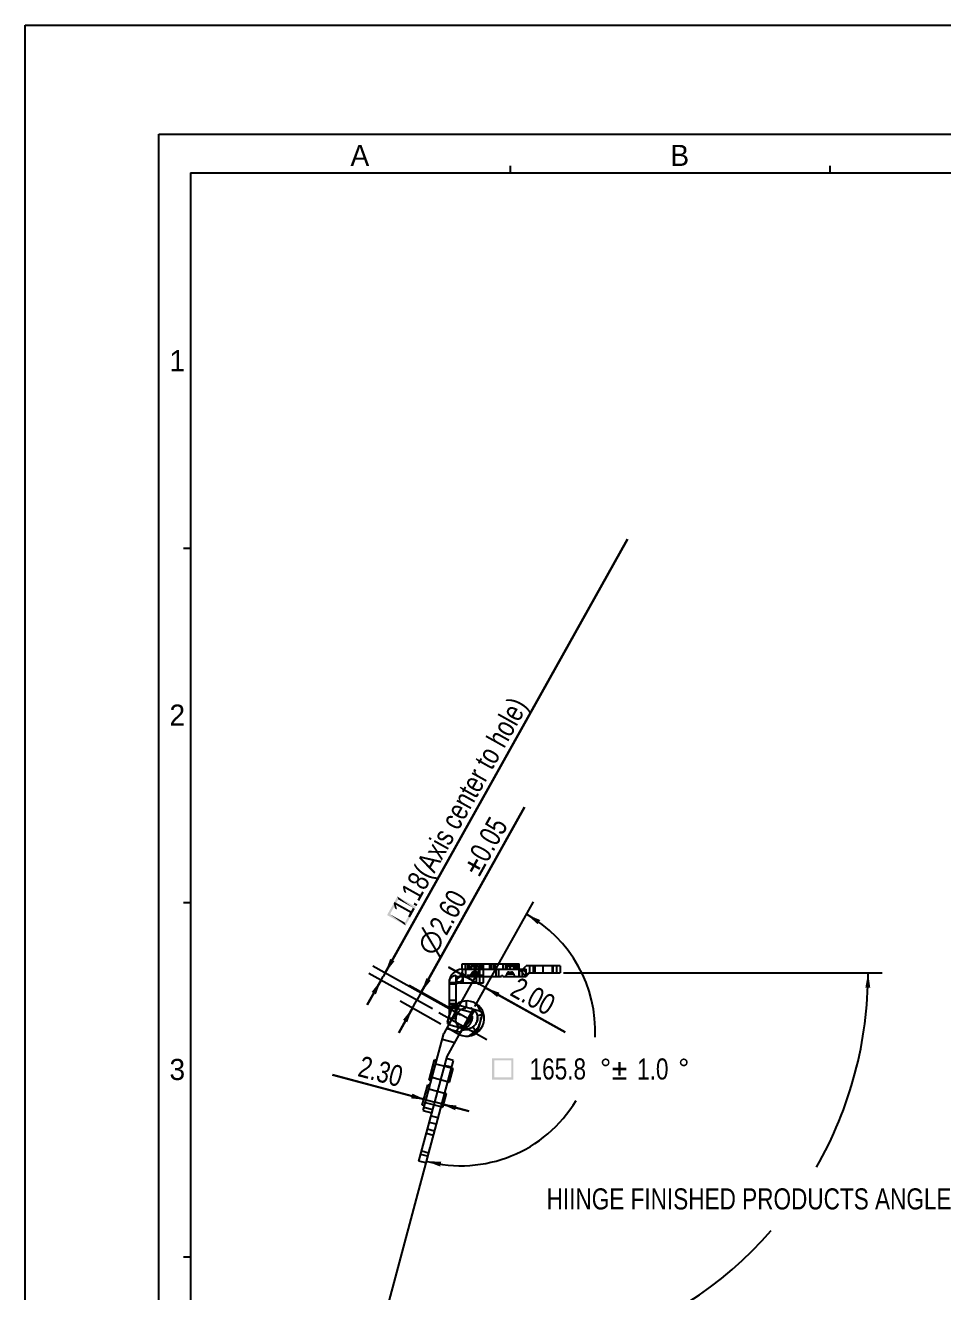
# Model space of a CAD drawing. Header units: millimetres. Extents: x 0 to 420, y 0 to 297.
# Drawn here: x 0 to 130.5, y 116.9 to 297 of the extents above; entities that cross this region are included whole.
import ezdxf
from ezdxf.enums import TextEntityAlignment as Align

# ---------------------------------------------------------------- set-up
doc = ezdxf.new("R2010")
doc.units = ezdxf.units.MM
doc.header["$LTSCALE"] = 23.1
doc.linetypes.add('CENTER', pattern=[0.6, 0.375, -0.075, 0.075, -0.075])
doc.linetypes.add('HIDDEN', pattern=[0.2, 0.1, -0.1])
doc.layers.get('0').update_dxf_attribs({"linetype": 'CONTINUOUS'})
doc.layers.add('02___PRT_ALL_AXES', color=7, linetype='CONTINUOUS')
doc.layers.add('ASSEM_MEM', color=7, linetype='CONTINUOUS')
doc.styles.get("Standard").update_dxf_attribs({"font": 'txt', "width": 0.8})
doc.styles.add('TEXTSTYLE_2', font='txt')
doc.styles.add('TEXTSTYLE_3', font='symbol_asme.ttf')
doc.dimstyles.new('DIMSTYLE_1', dxfattribs={"dimtxt": 3, "dimasz": 2.1, "dimexe": 2, "dimexo": 1, "dimgap": 0.75, "dimtad": 1, "dimzin": 0, "dimdsep": 46, "dimtxsty": 'STANDARD', "dimblk": '_FILLED', "dimblk1": '_FILLED', "dimblk2": '_FILLED', "dimcen": 0.09, "dimazin": 0, "dimtol": 1, "dimtp": 0.05, "dimtm": 0.05, "dimtfac": 1, "dimtofl": 0, "dimtmove": 0, "dimatfit": 3, "dimldrblk": '_FILLED', "dimfxl": 1, "dimtolj": 1, "dimtzin": 0, "dimarcsym": 0})
doc.dimstyles.new('DIMSTYLE_2', dxfattribs={"dimtxt": 3, "dimasz": 2.1, "dimexe": 2, "dimexo": 1, "dimgap": 0.75, "dimtad": 1, "dimzin": 0, "dimdsep": 46, "dimtxsty": 'STANDARD', "dimblk": '_FILLED', "dimblk1": '_FILLED', "dimblk2": '_FILLED', "dimcen": 0.09, "dimazin": 0, "dimtp": 0.01, "dimtm": 0.01, "dimtfac": 1, "dimtofl": 0, "dimtmove": 0, "dimatfit": 3, "dimldrblk": '_FILLED', "dimfxl": 1, "dimtolj": 1, "dimtzin": 0, "dimarcsym": 0})
doc.dimstyles.new('DIMSTYLE_7', dxfattribs={"dimtxt": 3, "dimasz": 2.1, "dimexe": 2, "dimexo": 1, "dimgap": 1.5, "dimtad": 0, "dimtih": 1, "dimtoh": 1, "dimdec": 1, "dimzin": 0, "dimdsep": 46, "dimtxsty": 'STANDARD', "dimblk": '_FILLED', "dimblk1": '_FILLED', "dimblk2": '_FILLED', "dimcen": 0.09, "dimazin": 0, "dimtp": 0.5, "dimtm": 0.5, "dimtfac": 1, "dimtdec": 1, "dimtofl": 0, "dimtmove": 0, "dimatfit": 3, "dimldrblk": '_FILLED', "dimfxl": 1, "dimtolj": 1, "dimtzin": 0, "dimarcsym": 0})
doc.dimstyles.new('DIMSTYLE_8', dxfattribs={"dimtxt": 3, "dimasz": 2.1, "dimexe": 2, "dimexo": 1, "dimgap": 1.5, "dimtad": 0, "dimtih": 1, "dimtoh": 1, "dimdec": 1, "dimzin": 0, "dimdsep": 46, "dimtxsty": 'STANDARD', "dimblk": '_FILLED', "dimblk1": '_FILLED', "dimblk2": '_FILLED', "dimcen": 0.09, "dimazin": 0, "dimtol": 1, "dimtp": 1, "dimtm": 1, "dimtfac": 1, "dimtdec": 1, "dimtofl": 0, "dimtmove": 0, "dimatfit": 3, "dimldrblk": '_FILLED', "dimfxl": 1, "dimtolj": 1, "dimtzin": 0, "dimarcsym": 0})

# ---------------------------------------------------------------- blocks, each defined once
blk = doc.blocks.new('*D33')
at = {"color": 7, "linetype": 'CONTINUOUS'}
for p, q in [((76.58, 162.24), (121.89, 162.24)), ((56.96, 135.2), (55.6, 130.11)), ((55.6, 130.11), (49.28, 106.53))]:
    blk.add_line(p, q, dxfattribs=at)
for start, end in [(-29.7826, 0), (255, 318.8251)]:
    blk.add_arc((64.21, 162.24), 55.68, start, end, dxfattribs=at)
for points in [[(120.2, 160.13), (119.89, 162.24), (119.5, 160.15)], [(51.92, 108.3), (49.8, 108.46), (51.75, 107.62)]]:
    blk.add_solid(points, dxfattribs=at)
at = {"color": 7, "linetype": 'CONTINUOUS', "insert": (109.66, 131.59), "char_height": 3, "width": 145.1407, "attachment_point": 2, "line_spacing_factor": 0.9}
blk.add_mtext('HIINGE FINISHED PRODUCTS ANGLE IS 105{\\ftxt;\\W0.0001;\\H0.0001;\\~}{\\ftxt;\\W1.304029304;\\H3.0; }{\\ftxt;\\W0.0001;\\H0.0001;\\~}3{\\ftxt;\\W0.0001;\\H0.0001;\\~}{\\ftxt;\\W0.5494505495;\\H3.0; }{\\ftxt;\\W0.0001;\\H0.0001;\\~}', dxfattribs=at)
blk = doc.blocks.new('_FILLED')
at = {"color": 0, "linetype": 'BYBLOCK'}
blk.add_solid([(0, 0), (-1, 0.167), (-1, -0.167)], dxfattribs=at)
blk = doc.blocks.new('*D34')
at = {"color": 7, "linetype": 'CONTINUOUS'}
for p, q in [((63.96, 157.46), (72.27, 172.33)), ((57.55, 137.39), (56.96, 135.2))]:
    blk.add_line(p, q, dxfattribs=at)
for start, end in [(-2.5103, 60.81), (255, 329.0004)]:
    blk.add_arc((61.98, 153.91), 19.1, start, end, dxfattribs=at)
for points in [[(73.25, 169.75), (71.29, 170.58), (72.88, 169.16)], [(59.16, 135.37), (57.03, 135.46), (59.02, 134.69)]]:
    blk.add_solid(points, dxfattribs=at)
at = {"color": 7, "linetype": 'CONTINUOUS', "width": 0.8}
for s, p in [('165.8', (75.75, 147.07)), ('1.0', (89.26, 147.07))]:
    blk.add_text(s, height=3, dxfattribs=at).set_placement(p, align=Align.CENTER)
blk = doc.blocks.new('*D35')
at = {"color": 7, "linetype": 'CONTINUOUS'}
for p, q in [((63.71, 161.1), (60.21, 163.05)), ((60.21, 163.05), (64.58, 160.62)), ((61.75, 157.6), (64.68, 162.85)), ((63.96, 157.46), (66.43, 161.87)), ((76.79, 153.79), (64.58, 160.62)), ((65.45, 160.13), (76.79, 153.79))]:
    blk.add_line(p, q, dxfattribs=at)
at = {"color": 7, "linetype": 'CONTINUOUS', "xscale": 2.1, "yscale": 2.1, "zscale": 2.1}
for p, rotation in [((63.71, 161.1), 330.81), ((65.45, 160.13), 150.81)]:
    blk.add_blockref('_FILLED', p, dxfattribs=dict(at, rotation=rotation))
at = {"color": 7, "linetype": 'CONTINUOUS', "insert": (70.24, 161.75), "char_height": 3, "width": 9.6, "attachment_point": 1, "rotation": 330.81, "line_spacing_factor": 0.9}
blk.add_mtext('2.00', dxfattribs=at)
blk = doc.blocks.new('*D36')
at = {"color": 7, "linetype": 'CONTINUOUS'}
for p, q in [((71.03, 185.79), (55.7, 158.35)), ((56.33, 159.48), (71.03, 185.79)), ((60.39, 157.21), (54.58, 160.46)), ((53.11, 153.72), (55.7, 158.35)), ((55.06, 157.21), (53.11, 153.72)), ((59.12, 154.94), (53.32, 158.19))]:
    blk.add_line(p, q, dxfattribs=at)
at = {"color": 7, "linetype": 'CONTINUOUS', "xscale": 2.1, "yscale": 2.1, "zscale": 2.1}
for p, rotation in [((56.33, 159.48), 240.81), ((55.06, 157.21), 60.81)]:
    blk.add_blockref('_FILLED', p, dxfattribs=dict(at, rotation=rotation))
at = {"color": 7, "linetype": 'CONTINUOUS', "width": 0.8}
for s, p in [('0.05', (65.69, 177.78)), ('2.60', (59.91, 167.42))]:
    blk.add_text(s, height=3, rotation=60.81, dxfattribs=at).set_placement(p)
blk = doc.blocks.new('*D37')
at = {"color": 7, "linetype": 'CONTINUOUS'}
for p, q in [((85.64, 223.91), (50.89, 161.71)), ((51.18, 162.22), (85.64, 223.91)), ((57.94, 157.1), (48.86, 162.17)), ((61.91, 156.23), (49.43, 163.2)), ((48.65, 157.7), (50.89, 161.71)), ((50.6, 161.19), (48.65, 157.7))]:
    blk.add_line(p, q, dxfattribs=at)
at = {"color": 7, "linetype": 'CONTINUOUS', "xscale": 2.1, "yscale": 2.1, "zscale": 2.1}
for p, rotation in [((51.18, 162.22), 240.81), ((50.6, 161.19), 60.81)]:
    blk.add_blockref('_FILLED', p, dxfattribs=dict(at, rotation=rotation))
at = {"color": 7, "linetype": 'CONTINUOUS', "insert": (51.34, 170.2), "char_height": 3, "width": 95.4396, "attachment_point": 1, "rotation": 60.81, "line_spacing_factor": 0.9, "style": 'TEXTSTYLE_3'}
blk.add_mtext('{\\ftxt;\\W0.0001;\\H0.0001;\\~}{\\ftxt;\\W1.2087912088;\\H3.0; }{\\ftxt;\\W0.0001;\\H0.0001;\\~}\\ftxt;{\\W0.8;1.18}{\\W0.8;(Axis center to hole)}', dxfattribs=at)
blk = doc.blocks.new('*D38')
at = {"color": 7, "linetype": 'CONTINUOUS'}
for p, q in [((56.99, 144.18), (43.72, 147.73)), ((43.72, 147.73), (58.1, 143.88)), ((63.07, 142.55), (58.1, 143.88)), ((59.21, 143.58), (63.07, 142.55))]:
    blk.add_line(p, q, dxfattribs=at)
at = {"color": 7, "linetype": 'CONTINUOUS', "xscale": 2.1, "yscale": 2.1, "zscale": 2.1}
for p, rotation in [((56.99, 144.18), 345), ((59.21, 143.58), 165)]:
    blk.add_blockref('_FILLED', p, dxfattribs=dict(at, rotation=rotation))
at = {"color": 7, "linetype": 'CONTINUOUS', "insert": (53.96, 148.87), "char_height": 3, "width": 9.6, "attachment_point": 3, "rotation": 345, "line_spacing_factor": 0.9}
blk.add_mtext('2.30', dxfattribs=at)

msp = doc.modelspace()

# ---------------------------------------------------------------- linework, layer by layer
at = {"color": 7, "linetype": 'CONTINUOUS'}
for p, q in [((0, 0), (0, 297)), ((0, 297), (420, 297)), ((19, 15.5), (19, 281.5)), ((19, 281.5), (401, 281.5)), ((23.5, 276), (23.5, 21)), ((23.5, 276), (396, 276)), ((69, 276), (69, 277)), ((114.5, 276), (114.5, 277)), ((23.5, 222.6), (22.5, 222.6)), ((23.5, 172.2), (22.5, 172.2)), ((23.5, 121.8), (22.5, 121.8))]:
    msp.add_line(p, q, dxfattribs=at)
for points in [[(63.764, 177.741), (64.159, 178.448), (63.515, 176.576)], [(63.899, 177.264), (63.515, 176.576), (64.159, 178.448)], [(64.07, 177.57), (63.899, 177.264), (64.159, 178.448)], [(64.07, 177.57), (64.159, 178.448), (64.465, 178.278)], [(63.057, 178.136), (63.593, 177.435), (62.886, 177.83)], [(63.593, 177.435), (63.057, 178.136), (63.764, 177.741)], [(63.593, 177.435), (63.515, 176.576), (63.209, 176.747)], [(63.593, 177.435), (63.764, 177.741), (63.515, 176.576)], [(64.07, 177.57), (64.587, 176.88), (63.899, 177.264)], [(64.587, 176.88), (64.07, 177.57), (64.758, 177.186)], [(65.326, 177.797), (64.662, 175.935), (64.375, 176.096)], [(64.662, 175.935), (65.326, 177.797), (65.612, 177.637)], [(51.457, 170.457), (52.931, 173.095), (51.875, 170.575)], [(53.049, 172.678), (51.875, 170.575), (52.931, 173.095)], [(55.171, 171.492), (53.049, 172.678), (52.931, 173.095)], [(55.171, 171.492), (52.931, 173.095), (55.569, 171.621)], [(53.997, 169.389), (55.171, 171.492), (54.096, 168.983)], [(55.569, 171.621), (54.096, 168.983), (55.171, 171.492)], [(51.875, 170.575), (54.096, 168.983), (51.457, 170.457)], [(51.875, 170.575), (53.997, 169.389), (54.096, 168.983)], [(57.118, 167.909), (56.281, 166.546), (56.867, 167.774)], [(57.118, 167.909), (56.283, 166.369), (56.281, 166.546)], [(56.867, 167.774), (56.281, 166.546), (56.29, 166.742)], [(56.646, 167.019), (56.283, 166.369), (57.118, 167.909)], [(56.29, 166.742), (56.754, 167.661), (56.867, 167.774)], [(56.754, 167.661), (56.29, 166.742), (56.329, 166.946)], [(56.329, 166.946), (56.641, 167.549), (56.754, 167.661)], [(56.547, 167.426), (56.641, 167.549), (56.329, 166.946)], [(56.599, 168.776), (56.867, 167.774), (56.348, 168.641)], [(56.867, 167.774), (56.599, 168.776), (57.118, 167.909)], [(56.721, 167.153), (56.646, 167.019), (57.118, 167.909)], [(56.785, 167.268), (56.721, 167.153), (57.118, 167.909)], [(56.857, 167.353), (56.785, 167.268), (57.118, 167.909)], [(56.93, 167.438), (56.857, 167.353), (57.118, 167.909)], [(57.021, 167.512), (56.93, 167.438), (57.118, 167.909)], [(57.021, 167.512), (57.118, 167.909), (57.288, 167.99)], [(57.021, 167.512), (57.288, 167.99), (57.283, 167.667)], [(57.283, 167.667), (58.233, 165.506), (57.021, 167.512)], [(57.402, 167.7), (57.283, 167.667), (57.456, 168.021)], [(57.288, 167.99), (57.456, 168.021), (57.283, 167.667)], [(58.233, 165.506), (57.283, 167.667), (58.484, 165.641)], [(57.402, 167.7), (57.456, 168.021), (57.625, 168.053)], [(57.625, 168.053), (57.532, 167.753), (57.402, 167.7)], [(57.532, 167.753), (57.625, 168.053), (57.801, 168.055)], [(57.801, 168.055), (57.66, 167.757), (57.532, 167.753)], [(57.807, 167.75), (57.66, 167.757), (57.801, 168.055)], [(57.807, 167.75), (57.801, 168.055), (57.967, 168.037)], [(57.967, 168.037), (57.934, 167.754), (57.807, 167.75)], [(57.934, 167.754), (57.967, 168.037), (58.152, 168.009)], [(58.152, 168.009), (58.07, 167.729), (57.934, 167.754)], [(58.07, 167.729), (58.152, 168.009), (58.315, 167.943)], [(58.315, 167.943), (58.215, 167.673), (58.07, 167.729)], [(58.33, 167.609), (58.215, 167.673), (58.315, 167.943)], [(58.33, 167.609), (58.315, 167.943), (58.468, 167.857)], [(58.468, 167.857), (58.463, 167.534), (58.33, 167.609)], [(58.463, 167.534), (58.468, 167.857), (58.64, 167.761)], [(58.64, 167.761), (58.576, 167.421), (58.463, 167.534)], [(58.576, 167.421), (58.64, 167.761), (58.791, 167.627)], [(58.791, 167.627), (58.688, 167.308), (58.576, 167.421)], [(58.688, 167.308), (58.791, 167.627), (58.912, 167.484)], [(56.646, 167.019), (56.333, 166.191), (56.283, 166.369)], [(56.547, 167.426), (56.329, 166.946), (56.376, 167.12)], [(56.646, 167.019), (56.609, 166.864), (56.333, 166.191)], [(56.609, 166.864), (56.583, 166.728), (56.333, 166.191)], [(56.333, 166.191), (56.583, 166.728), (56.566, 166.562)], [(56.566, 166.562), (56.403, 166.001), (56.333, 166.191)], [(56.376, 167.12), (56.453, 167.303), (56.547, 167.426)], [(56.566, 166.562), (56.578, 166.405), (56.403, 166.001)], [(56.403, 166.001), (56.578, 166.405), (56.621, 166.256)], [(56.621, 166.256), (56.483, 165.831), (56.403, 166.001)], [(56.483, 165.831), (56.621, 166.256), (56.673, 166.126)], [(56.673, 166.126), (56.594, 165.669), (56.483, 165.831)], [(56.673, 166.126), (56.745, 165.985), (56.594, 165.669)], [(56.594, 165.669), (56.745, 165.985), (56.817, 165.845)], [(56.817, 165.845), (56.715, 165.526), (56.594, 165.669)], [(56.715, 165.526), (56.817, 165.845), (56.93, 165.732)], [(56.93, 165.732), (56.865, 165.392), (56.715, 165.526)], [(56.865, 165.392), (56.93, 165.732), (57.053, 165.638)], [(59.225, 166.607), (58.388, 165.244), (58.86, 166.134)], [(58.388, 165.244), (59.225, 166.607), (58.639, 165.379)], [(58.785, 166), (58.86, 166.134), (58.388, 165.244)], [(58.732, 165.904), (58.785, 166), (58.388, 165.244)], [(58.649, 165.8), (58.732, 165.904), (58.388, 165.244)], [(58.576, 165.715), (58.649, 165.8), (58.388, 165.244)], [(58.484, 165.641), (58.576, 165.715), (58.388, 165.244)], [(58.639, 165.379), (59.225, 166.607), (59.216, 166.411)], [(59.216, 166.411), (58.752, 165.492), (58.639, 165.379)], [(58.912, 167.484), (58.771, 167.187), (58.688, 167.308)], [(58.752, 165.492), (59.216, 166.411), (59.188, 166.226)], [(59.188, 166.226), (58.865, 165.604), (58.752, 165.492)], [(58.843, 167.046), (58.771, 167.187), (58.912, 167.484)], [(58.843, 167.046), (58.912, 167.484), (59.022, 167.322)], [(59.022, 167.322), (58.885, 166.897), (58.843, 167.046)], [(59.204, 166.794), (58.86, 166.134), (58.896, 166.289)], [(58.86, 166.134), (59.204, 166.794), (59.225, 166.607)], [(58.959, 165.727), (58.865, 165.604), (59.188, 166.226)], [(58.885, 166.897), (59.022, 167.322), (59.103, 167.152)], [(59.103, 167.152), (58.927, 166.748), (58.885, 166.897)], [(58.896, 166.289), (58.933, 166.444), (59.183, 166.981)], [(58.896, 166.289), (59.183, 166.981), (59.204, 166.794)], [(58.94, 166.591), (58.927, 166.748), (59.103, 167.152)], [(59.183, 166.981), (58.933, 166.444), (58.94, 166.591)], [(58.94, 166.591), (59.103, 167.152), (59.183, 166.981)], [(59.034, 165.861), (58.959, 165.727), (59.188, 166.226)], [(59.034, 165.861), (59.188, 166.226), (59.13, 166.033)], [(57.053, 165.638), (57.037, 165.296), (56.865, 165.392)], [(57.037, 165.296), (57.053, 165.638), (57.176, 165.544)], [(57.176, 165.544), (57.19, 165.21), (57.037, 165.296)], [(57.176, 165.544), (57.302, 165.499), (57.19, 165.21)], [(57.19, 165.21), (57.302, 165.499), (57.446, 165.444)], [(57.446, 165.444), (57.365, 165.163), (57.19, 165.21)], [(57.365, 165.163), (57.446, 165.444), (57.582, 165.418)], [(57.582, 165.418), (57.539, 165.116), (57.365, 165.163)], [(57.539, 165.116), (57.582, 165.418), (57.699, 165.403)], [(57.699, 165.403), (57.705, 165.098), (57.539, 165.116)], [(57.699, 165.403), (57.846, 165.396), (57.705, 165.098)], [(57.705, 165.098), (57.846, 165.396), (57.984, 165.419)], [(57.984, 165.419), (57.892, 165.119), (57.705, 165.098)], [(57.892, 165.119), (57.984, 165.419), (58.103, 165.453)], [(58.103, 165.453), (58.049, 165.132), (57.892, 165.119)], [(58.103, 165.453), (58.233, 165.506), (58.049, 165.132)], [(58.228, 165.182), (58.049, 165.132), (58.233, 165.506)], [(58.484, 165.641), (58.228, 165.182), (58.233, 165.506)], [(58.484, 165.641), (58.388, 165.244), (58.228, 165.182)], [(58.639, 165.379), (58.888, 164.387), (58.388, 165.244)], [(58.888, 164.387), (58.639, 165.379), (59.15, 164.542)], [(66.407, 150.093), (69.429, 150.093), (66.713, 149.786)], [(66.713, 149.786), (66.407, 147.071), (66.407, 150.093)], [(66.713, 149.786), (66.713, 147.356), (66.407, 147.071)], [(69.122, 149.786), (66.713, 149.786), (69.429, 150.093)], [(69.122, 147.356), (69.122, 149.786), (69.429, 150.093)], [(69.122, 147.356), (69.429, 150.093), (69.429, 147.071)], [(82.23, 149.589), (81.989, 149.502), (82.011, 149.655)], [(81.989, 149.502), (82.23, 149.589), (82.208, 149.502)], [(82.208, 149.502), (82.011, 149.348), (81.989, 149.502)], [(82.384, 149.786), (82.318, 149.742), (82.011, 149.655)], [(82.384, 149.786), (82.011, 149.655), (82.077, 149.786)], [(82.318, 149.742), (82.252, 149.677), (82.011, 149.655)], [(82.011, 149.655), (82.252, 149.677), (82.23, 149.589)], [(82.208, 149.502), (82.23, 149.414), (82.011, 149.348)], [(82.559, 149.852), (82.077, 149.786), (82.165, 149.896)], [(82.559, 149.852), (82.471, 149.83), (82.077, 149.786)], [(82.077, 149.786), (82.471, 149.83), (82.384, 149.786)], [(82.843, 149.983), (82.165, 149.896), (82.274, 149.983)], [(82.165, 149.896), (82.843, 149.983), (82.953, 149.896)], [(82.165, 149.896), (82.953, 149.896), (82.559, 149.852)], [(82.69, 150.049), (82.274, 149.983), (82.405, 150.049)], [(82.274, 149.983), (82.69, 150.049), (82.843, 149.983)], [(82.405, 150.049), (82.559, 150.071), (82.69, 150.049)], [(82.646, 149.83), (82.559, 149.852), (82.953, 149.896)], [(82.712, 149.786), (82.646, 149.83), (82.953, 149.896)], [(82.712, 149.786), (82.953, 149.896), (83.04, 149.786)], [(83.04, 149.786), (82.8, 149.742), (82.712, 149.786)], [(82.843, 149.677), (82.8, 149.742), (83.04, 149.786)], [(82.843, 149.677), (83.04, 149.786), (83.084, 149.655)], [(83.084, 149.655), (82.887, 149.589), (82.843, 149.677)], [(82.887, 149.502), (82.887, 149.589), (83.084, 149.655)], [(82.887, 149.502), (83.084, 149.655), (83.106, 149.502)], [(83.106, 149.502), (82.887, 149.414), (82.887, 149.502)], [(82.887, 149.414), (83.106, 149.502), (83.084, 149.348)], [(84.689, 149.545), (84.338, 148.735), (84.338, 149.545)], [(84.338, 148.735), (84.689, 149.545), (84.689, 148.735)], [(93.342, 149.589), (93.101, 149.502), (93.123, 149.655)], [(93.101, 149.502), (93.342, 149.589), (93.32, 149.502)], [(93.32, 149.502), (93.123, 149.348), (93.101, 149.502)], [(93.496, 149.786), (93.43, 149.742), (93.123, 149.655)], [(93.496, 149.786), (93.123, 149.655), (93.189, 149.786)], [(93.43, 149.742), (93.364, 149.677), (93.123, 149.655)], [(93.123, 149.655), (93.364, 149.677), (93.342, 149.589)], [(93.32, 149.502), (93.342, 149.414), (93.123, 149.348)], [(93.671, 149.852), (93.189, 149.786), (93.277, 149.896)], [(93.671, 149.852), (93.583, 149.83), (93.189, 149.786)], [(93.189, 149.786), (93.583, 149.83), (93.496, 149.786)], [(93.955, 149.983), (93.277, 149.896), (93.386, 149.983)], [(93.277, 149.896), (93.955, 149.983), (94.065, 149.896)], [(93.277, 149.896), (94.065, 149.896), (93.671, 149.852)], [(93.802, 150.049), (93.386, 149.983), (93.517, 150.049)], [(93.386, 149.983), (93.802, 150.049), (93.955, 149.983)], [(93.517, 150.049), (93.671, 150.071), (93.802, 150.049)], [(93.758, 149.83), (93.671, 149.852), (94.065, 149.896)], [(93.824, 149.786), (93.758, 149.83), (94.065, 149.896)], [(93.824, 149.786), (94.065, 149.896), (94.153, 149.786)], [(94.153, 149.786), (93.912, 149.742), (93.824, 149.786)], [(93.955, 149.677), (93.912, 149.742), (94.153, 149.786)], [(93.955, 149.677), (94.153, 149.786), (94.196, 149.655)], [(94.196, 149.655), (93.999, 149.589), (93.955, 149.677)], [(93.999, 149.502), (93.999, 149.589), (94.196, 149.655)], [(93.999, 149.502), (94.196, 149.655), (94.218, 149.502)], [(94.218, 149.502), (93.999, 149.414), (93.999, 149.502)], [(93.999, 149.414), (94.218, 149.502), (94.196, 149.348)], [(82.011, 149.348), (82.23, 149.414), (82.252, 149.326)], [(82.252, 149.326), (82.077, 149.217), (82.011, 149.348)], [(82.252, 149.326), (82.318, 149.261), (82.077, 149.217)], [(82.077, 149.217), (82.318, 149.261), (82.384, 149.217)], [(82.384, 149.217), (82.165, 149.107), (82.077, 149.217)], [(82.384, 149.217), (82.471, 149.173), (82.165, 149.107)], [(82.165, 149.107), (82.646, 149.173), (83.04, 149.217)], [(82.165, 149.107), (83.04, 149.217), (82.953, 149.107)], [(82.559, 149.173), (82.646, 149.173), (82.165, 149.107)], [(82.471, 149.173), (82.559, 149.173), (82.165, 149.107)], [(82.953, 149.107), (82.274, 149.02), (82.165, 149.107)], [(82.274, 149.02), (82.953, 149.107), (82.821, 149.02)], [(82.821, 149.02), (82.405, 148.954), (82.274, 149.02)], [(82.559, 148.954), (82.405, 148.954), (82.821, 149.02)], [(82.559, 148.954), (82.821, 149.02), (82.69, 148.954)], [(83.04, 149.217), (82.646, 149.173), (82.712, 149.217)], [(82.712, 149.217), (82.8, 149.261), (83.084, 149.348)], [(82.712, 149.217), (83.084, 149.348), (83.04, 149.217)], [(82.8, 149.261), (82.843, 149.326), (83.084, 149.348)], [(83.084, 149.348), (82.843, 149.326), (82.887, 149.414)], [(84.689, 148.735), (85.499, 148.735), (83.55, 148.385)], [(84.338, 148.735), (84.689, 148.735), (83.55, 148.385)], [(84.338, 148.735), (83.55, 148.385), (83.55, 148.735)], [(84.338, 148.385), (83.55, 148.385), (85.499, 148.735)], [(84.689, 148.385), (84.338, 148.385), (85.499, 148.735)], [(84.689, 148.385), (84.338, 147.596), (84.338, 148.385)], [(84.338, 147.596), (84.689, 148.385), (84.689, 147.596)], [(84.689, 148.385), (85.499, 148.735), (85.499, 148.385)], [(93.123, 149.348), (93.342, 149.414), (93.364, 149.326)], [(93.364, 149.326), (93.189, 149.217), (93.123, 149.348)], [(93.364, 149.326), (93.43, 149.261), (93.189, 149.217)], [(93.189, 149.217), (93.43, 149.261), (93.496, 149.217)], [(93.496, 149.217), (93.277, 149.107), (93.189, 149.217)], [(93.496, 149.217), (93.583, 149.173), (93.277, 149.107)], [(93.277, 149.107), (93.758, 149.173), (94.153, 149.217)], [(93.277, 149.107), (94.153, 149.217), (94.065, 149.107)], [(93.671, 149.173), (93.758, 149.173), (93.277, 149.107)], [(93.583, 149.173), (93.671, 149.173), (93.277, 149.107)], [(94.065, 149.107), (93.386, 149.02), (93.277, 149.107)], [(93.386, 149.02), (94.065, 149.107), (93.934, 149.02)], [(93.934, 149.02), (93.517, 148.954), (93.386, 149.02)], [(93.671, 148.954), (93.517, 148.954), (93.934, 149.02)], [(93.671, 148.954), (93.934, 149.02), (93.802, 148.954)], [(94.153, 149.217), (93.758, 149.173), (93.824, 149.217)], [(93.824, 149.217), (93.912, 149.261), (94.196, 149.348)], [(93.824, 149.217), (94.196, 149.348), (94.153, 149.217)], [(93.912, 149.261), (93.955, 149.326), (94.196, 149.348)], [(94.196, 149.348), (93.955, 149.326), (93.999, 149.414)], [(66.713, 147.356), (69.122, 147.356), (66.407, 147.071)], [(69.429, 147.071), (66.407, 147.071), (69.122, 147.356)], [(85.499, 147.399), (83.55, 147.071), (83.55, 147.399)], [(83.55, 147.071), (85.499, 147.399), (85.499, 147.071)]]:
    msp.add_solid(points, dxfattribs=at)
at = {"layer": '02___PRT_ALL_AXES', "color": 7, "linetype": 'CENTER'}
msp.add_line((58.809, 156.607), (65.664, 152.778), dxfattribs=at)
at = {"layer": 'ASSEM_MEM', "color": 7, "linetype": 'CONTINUOUS'}
for p, q in [((62.129, 162.741), (62.129, 163.541)), ((62.129, 163.541), (70.229, 163.541)), ((62.179, 161.741), (62.179, 162.741)), ((62.179, 162.741), (70.779, 162.741)), ((62.679, 161.741), (62.679, 162.741)), ((64.129, 162.741), (64.129, 163.541)), ((69.729, 162.741), (69.729, 163.541)), ((70.229, 162.741), (70.229, 163.541)), ((71.229, 161.741), (70.229, 162.741)), ((71.466, 162.004), (70.729, 162.741)), ((70.779, 162.741), (71.229, 163.241)), ((76.079, 163.241), (71.229, 163.241)), ((71.679, 162.241), (71.229, 161.741)), ((71.679, 162.241), (76.079, 162.241)), ((71.729, 163.241), (71.729, 162.241)), ((72.229, 163.241), (72.229, 162.241)), ((75.579, 163.241), (75.579, 162.241)), ((76.079, 163.241), (76.079, 162.241)), ((60.279, 160.841), (60.279, 156.07)), ((61.279, 157.741), (61.279, 160.841)), ((61.779, 160.841), (65.179, 160.841)), ((62.179, 161.741), (67.729, 161.741)), ((64.679, 160.841), (64.679, 161.741)), ((65.179, 160.841), (65.179, 161.741)), ((67.729, 161.741), (67.729, 161.841)), ((67.729, 161.841), (67.929, 161.841)), ((67.929, 161.741), (67.929, 161.841)), ((67.929, 161.741), (71.229, 161.741)), ((61.735, 157.573), (59.513, 153.597)), ((59.988, 150.346), (63.727, 157.039)), ((60.054, 155.228), (60.623, 157.353)), ((61.678, 157.588), (60.177, 154.901)), ((60.279, 157.741), (61.179, 157.741)), ((60.279, 157.241), (60.623, 157.241)), ((61.179, 157.841), (61.179, 157.741)), ((61.279, 157.841), (61.179, 157.841)), ((61.678, 157.588), (61.236, 157.707)), ((63.476, 156.589), (61.483, 157.123)), ((64.616, 156.801), (61.735, 157.573)), ((62.364, 154.122), (63.959, 156.977)), ((64.452, 154.257), (64.97, 156.189)), ((56.58, 142.649), (59.513, 153.597)), ((63.225, 154.068), (63.84, 153.903)), ((55.998, 135.454), (59.988, 150.346)), ((60.872, 149.781), (56.964, 135.196)), ((57.429, 146.977), (58.205, 149.874)), ((58.495, 149.797), (58.205, 149.874)), ((60.872, 149.781), (59.906, 150.04)), ((60.613, 148.815), (59.647, 149.074)), ((60.359, 146.709), (60.877, 148.641)), ((60.587, 148.719), (60.877, 148.641)), ((56.471, 143.403), (57.247, 146.301)), ((57.537, 146.223), (57.247, 146.301)), ((57.718, 146.899), (57.429, 146.977)), ((60.069, 146.787), (60.359, 146.709)), ((59.402, 143.135), (59.919, 145.067)), ((59.629, 145.145), (59.919, 145.067)), ((56.761, 143.325), (56.471, 143.403)), ((56.58, 142.649), (57.835, 142.313)), ((56.709, 143.132), (57.965, 142.795)), ((59.112, 143.213), (59.402, 143.135)), ((56.964, 135.196), (55.998, 135.454)), ((57.222, 136.162), (56.257, 136.42))]:
    msp.add_line(p, q, dxfattribs=at)
at = {"layer": 'ASSEM_MEM', "color": 8, "linetype": 'HIDDEN'}
for p, q in [((62.179, 162.741), (62.129, 162.741)), ((62.629, 162.741), (62.629, 163.541)), ((62.929, 162.741), (62.929, 163.541)), ((63.129, 163.541), (63.129, 162.741)), ((63.429, 163.141), (63.429, 162.741)), ((64.429, 163.141), (63.429, 163.141)), ((64.229, 163.341), (63.629, 163.341)), ((63.729, 162.341), (64.129, 162.341)), ((63.879, 161.741), (63.879, 163.541)), ((63.929, 162.741), (63.929, 163.141)), ((64.079, 161.741), (64.079, 162.741)), ((64.429, 163.141), (64.429, 162.741)), ((64.679, 161.741), (64.679, 163.541)), ((64.929, 162.741), (64.929, 163.541)), ((65.179, 161.741), (65.179, 163.541)), ((66.029, 163.541), (66.029, 162.741)), ((66.349, 162.741), (66.349, 163.541)), ((66.717, 162.741), (66.717, 163.541)), ((66.849, 162.741), (66.849, 163.541)), ((66.979, 161.741), (66.979, 162.741)), ((67.379, 161.741), (67.379, 162.741)), ((67.979, 162.741), (67.979, 163.541)), ((68.329, 163.541), (68.329, 162.741)), ((68.479, 163.141), (68.479, 162.741)), ((69.479, 163.141), (68.479, 163.141)), ((69.279, 163.341), (68.679, 163.341)), ((68.779, 162.341), (69.179, 162.341)), ((68.979, 162.741), (68.979, 163.141)), ((69.479, 163.141), (69.479, 162.741)), ((69.552, 162.741), (69.552, 163.541)), ((69.979, 162.741), (69.979, 163.541)), ((70.229, 161.741), (70.229, 162.741)), ((70.279, 161.741), (70.279, 162.741)), ((70.729, 161.741), (70.729, 162.741)), ((70.779, 162.741), (71.229, 162.741)), ((71.229, 161.741), (71.229, 162.741)), ((72.529, 162.241), (72.529, 163.241)), ((73.679, 162.241), (73.679, 163.241)), ((74.979, 162.241), (74.979, 163.241)), ((75.079, 162.241), (75.079, 163.241)), ((61.279, 160.841), (60.279, 160.841)), ((61.279, 160.641), (60.279, 160.641)), ((61.279, 160.841), (61.279, 161.841)), ((65.179, 161.841), (61.279, 161.841)), ((61.279, 161.741), (62.179, 161.741)), ((61.279, 160.941), (61.779, 160.941)), ((61.779, 160.841), (61.779, 160.941)), ((62.279, 160.841), (62.279, 161.841)), ((64.429, 162.041), (63.429, 162.041)), ((64.179, 160.841), (64.179, 161.841)), ((69.479, 162.041), (68.479, 162.041)), ((60.279, 158.341), (61.279, 158.341)), ((61.179, 157.841), (60.279, 157.841)), ((61.279, 157.341), (60.279, 157.341)), ((61.279, 157.241), (60.623, 157.241)), ((61.179, 155.741), (61.179, 157.741)), ((61.279, 157.741), (61.179, 157.741)), ((61.261, 156.727), (63.007, 155.751)), ((61.279, 155.741), (61.279, 157.741)), ((61.735, 157.573), (61.678, 157.588)), ((62.779, 157.241), (62.779, 158.241)), ((60.279, 156.07), (60.279, 155.741)), ((61.279, 155.741), (60.279, 155.741)), ((64.228, 156.129), (65.194, 156.388)), ((59.927, 154.337), (61.942, 153.797)), ((59.993, 154.457), (61.739, 153.481)), ((60.226, 154.872), (63.225, 154.068)), ((61.751, 154.515), (61.172, 153.825)), ((64.213, 153.693), (63.64, 154.512)), ((59.297, 152.791), (61.086, 152.312)), ((58.365, 149.314), (60.587, 148.719)), ((57.848, 147.382), (60.069, 146.787)), ((57.408, 145.74), (59.629, 145.145)), ((56.89, 143.808), (59.112, 143.213)), ((58.439, 140.701), (57.473, 140.96)), ((57.732, 141.926), (58.698, 141.667)), ((57.059, 139.415), (58.025, 139.156)), ((58.18, 139.735), (57.214, 139.994)), ((56.386, 136.903), (57.352, 136.645))]:
    msp.add_line(p, q, dxfattribs=at)
at = {"layer": 'ASSEM_MEM', "color": 7, "linetype": 'CONTINUOUS'}
msp.add_lwpolyline([(61.942, 153.797), (62.071, 153.962), (62.21, 154.071), (62.364, 154.122)], dxfattribs=at)
at = {"layer": 'ASSEM_MEM', "color": 8, "linetype": 'HIDDEN'}
for centre in [(61.813, 155.999), (62.779, 155.741)]:
    msp.add_circle(centre, 1.5, dxfattribs=at)
at = {"layer": 'ASSEM_MEM', "color": 7, "linetype": 'CONTINUOUS'}
for centre, radius, start, end in [((62.179, 160.841), 1.9, 91.52211, 180), ((61.279, 161.741), 1, 270, 360), ((62.179, 160.841), 0.9, 90, 180), ((61.106, 157.224), 0.5, 75, 165), ((62.779, 155.741), 2.5, 245.34297, 128.04775), ((61.813, 155.999), 3, 15.78302, 36.31531), ((64.487, 156.318), 0.5, 345, 75), ((60.344, 155.151), 0.3, 165, 236.25409), ((61.813, 155.999), 3, 293.68333, 314.21085), ((63.969, 154.386), 0.5, 255, 345)]:
    msp.add_arc(centre, radius, start, end, dxfattribs=at)
at = {"layer": 'ASSEM_MEM', "color": 8, "linetype": 'HIDDEN'}
for centre, radius, start, end in [((62.179, 160.841), 1.9, 90, 91.52211), ((63.629, 163.141), 0.2, 90, 180), ((63.729, 162.041), 0.3, 90, 180), ((64.129, 162.041), 0.3, 0, 90), ((64.229, 163.141), 0.2, 0, 90), ((68.679, 163.141), 0.2, 90, 180), ((68.779, 162.041), 0.3, 90, 180), ((69.179, 162.041), 0.3, 0, 90), ((69.279, 163.141), 0.2, 0, 90), ((61.279, 160.841), 1, 90, 180), ((63.129, 162.041), 0.3, 270, 360), ((64.729, 162.041), 0.3, 180, 270), ((68.179, 162.041), 0.3, 270, 360), ((69.779, 162.041), 0.3, 180, 270), ((62.779, 155.741), 2.5, 128.04775, 245.34297), ((61.813, 155.999), 1.8, 108.55628, 131.4483), ((62.779, 155.741), 1.6, 180, 90), ((61.813, 155.999), 1.8, 288.55127, 41.44243), ((61.813, 155.999), 3, 314.21085, 15.78302), ((61.813, 155.999), 1.8, 198.55602, 221.4522), ((60.344, 155.151), 0.3, 236.25409, 247.07664)]:
    msp.add_arc(centre, radius, start, end, dxfattribs=at)
msp.add_ellipse((62.177, 153.239), major_axis=(0.974, 1.625), ratio=0.2623106, start_param=1.3808442, end_param=1.6858893, dxfattribs=at)
at = {"layer": 'ASSEM_MEM', "color": 7, "linetype": 'CONTINUOUS'}
msp.add_ellipse((62.967, 153.102), major_axis=(1.463, -0.392), ratio=0.6602623, start_param=1.5707963, end_param=2.1633465, dxfattribs=at)

# ---------------------------------------------------------------- texts
at = {"color": 7, "linetype": 'CONTINUOUS', "char_height": 3, "width": 3, "attachment_point": 1, "line_spacing_factor": 0.9, "style": 'TEXTSTYLE_2'}
for s, insert in [('A', (46.25, 280)), ('B', (91.75, 280)), ('1', (20.5, 250.8)), ('2', (20.5, 200.4)), ('3', (20.5, 150))]:
    msp.add_mtext(s, dxfattribs=dict(at, insert=insert))

# ---------------------------------------------------------------- dimensions: what is measured, and where the dimension line sits
at = {"color": 7, "linetype": 'CONTINUOUS'}
for base, p1, p2, angle, text, dimstyle, picture, middle in [((51.178, 162.222), (58.809, 156.607), (62.779, 155.741), 60.81, '{\\fSymbol_ASME;\\W1.0;□}<>(Axis center to hole)', 'DIMSTYLE_2', '*D37', (71.011, 197.725)), ((55.061, 157.212), (61.261, 156.727), (59.993, 154.457), 240.81, '{\\fSymbol_ASME;\\W1.0;⌀}<>', 'DIMSTYLE_1', '*D36', (65.794, 176.424))]:
    dim = msp.add_linear_dim(base=base, p1=p1, p2=p2, angle=angle, text=text, dimstyle=dimstyle, dxfattribs=at)
    dim.commit()
    dim.dimension.update_dxf_attribs({"geometry": picture, "text_midpoint": middle, "dimtype": 160})
for base, line1, line2, text, dimstyle, picture, middle in [((79.67361, 146.72346), ((57.86017, 138.54159), (57.81074, 138.35711)), ((63.38248, 156.42245), (63.47563, 156.58918)), '{\\fSymbol_ASME;\\W1.0;□}<>', 'DIMSTYLE_8', '*D34', (81.30451, 148.57085)), ((98.104, 118.069), ((57.367, 136.699), (57.222, 136.162)), ((75.022, 162.241), (75.579, 162.241)), 'HIINGE FINISHED PRODUCTS ANGLE IS 105{\\fSymbol_ASME;\\W1.0;°±}3{\\fSymbol_ASME;\\W1.0;°}', 'DIMSTYLE_7', '*D33', (108.838, 130.085))]:
    dim = msp.add_angular_dim_2l(base=base, line1=line1, line2=line2, text=text, dimstyle=dimstyle, dxfattribs=at)
    dim.commit()
    dim.dimension.update_dxf_attribs({"geometry": picture, "text_midpoint": middle, "dimtype": 162})
for base, p1, p2, angle, picture, middle in [((63.706, 161.103), (63.476, 156.589), (61.261, 156.727), 150.81, '*D35', (72.599, 156.135)), ((56.989, 144.178), (60.613, 148.815), (56.709, 143.132), 165, '*D38', (48.354, 146.492))]:
    dim = msp.add_linear_dim(base=base, p1=p1, p2=p2, angle=angle, dimstyle='DIMSTYLE_2', dxfattribs=at)
    dim.commit()
    dim.dimension.update_dxf_attribs({"geometry": picture, "text_midpoint": middle, "dimtype": 160})

doc.saveas('drawing.dxf')
